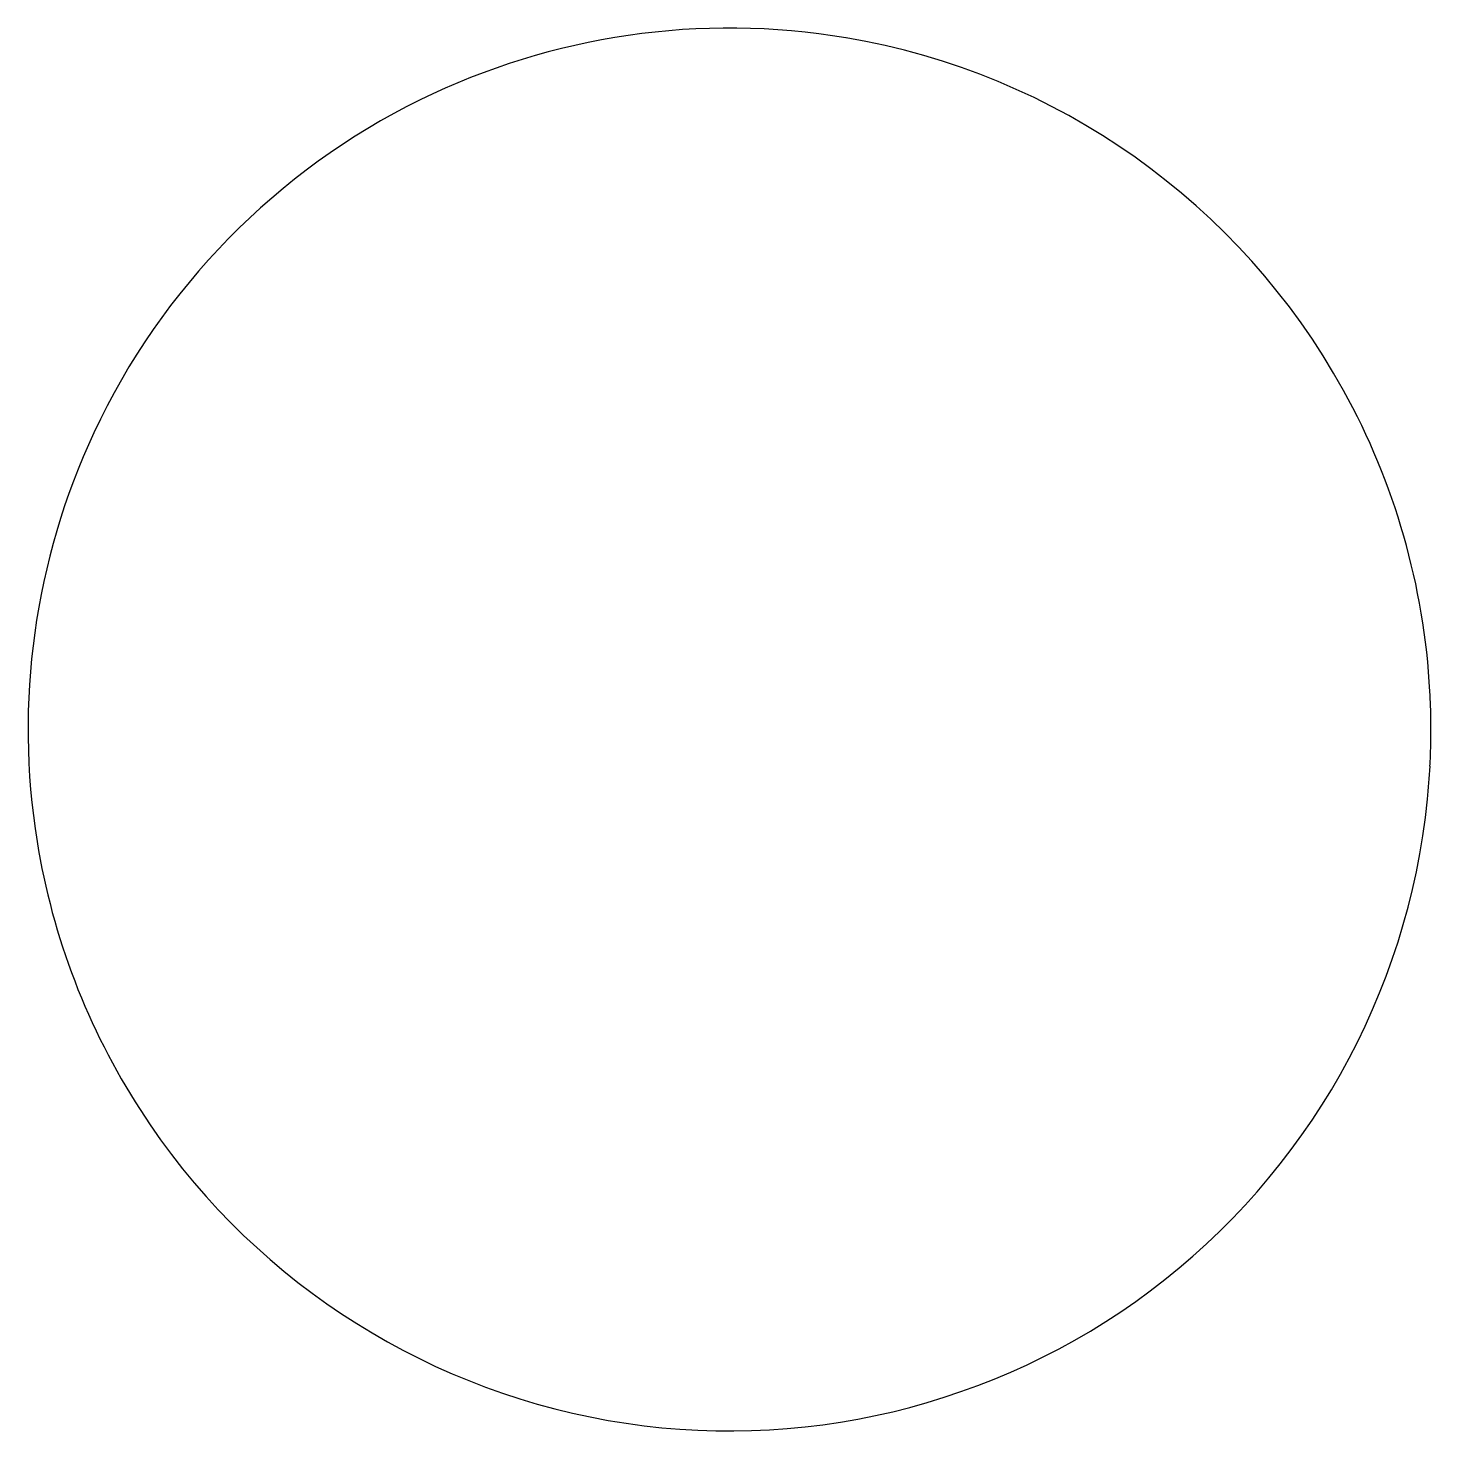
# Model space of a CAD drawing. Header units: metres. Extents: x -238 to 238, y -238 to 238.
import ezdxf

# ---------------------------------------------------------------- set-up
doc = ezdxf.new("R2010")
doc.units = ezdxf.units.M

msp = doc.modelspace()

# ---------------------------------------------------------------- linework, layer by layer
for centre, radius, start, end in [((-0.07, -0.02), 237.56, 440.4346, 476.1568), ((-0.07, -0.08), 237.62, 388.918, 440.4364), ((-0.05, -0.05), 237.6, 476.1572, 514.9752), ((0.01, -0.03), 237.53, 363.0979, 388.9172), ((-0.16, 0), 237.48, 514.9743, 549.2077), ((6.73, 0.26), 230.81, 360.6429, 363.1146), ((-17.49, 0.01), 255.02, 718.7741, 719.997), ((-8.34, 0.04), 245.88, 359.9899, 360.6551), ((11.42, -0.51), 226.11, 716.9637, 718.7509), ((-1.81, 0.11), 239.36, 714.3013, 716.9827), ((-0.02, -0.03), 237.56, 666.861, 714.2913), ((-0.02, 0.02), 237.62, 549.2084, 572.8176), ((-0.03, 0.02), 237.61, 572.8167, 620.0363), ((-0.03, -0.01), 237.58, 620.0363, 666.861)]:
    msp.add_arc(centre, radius, start, end)

doc.saveas('drawing.dxf')
